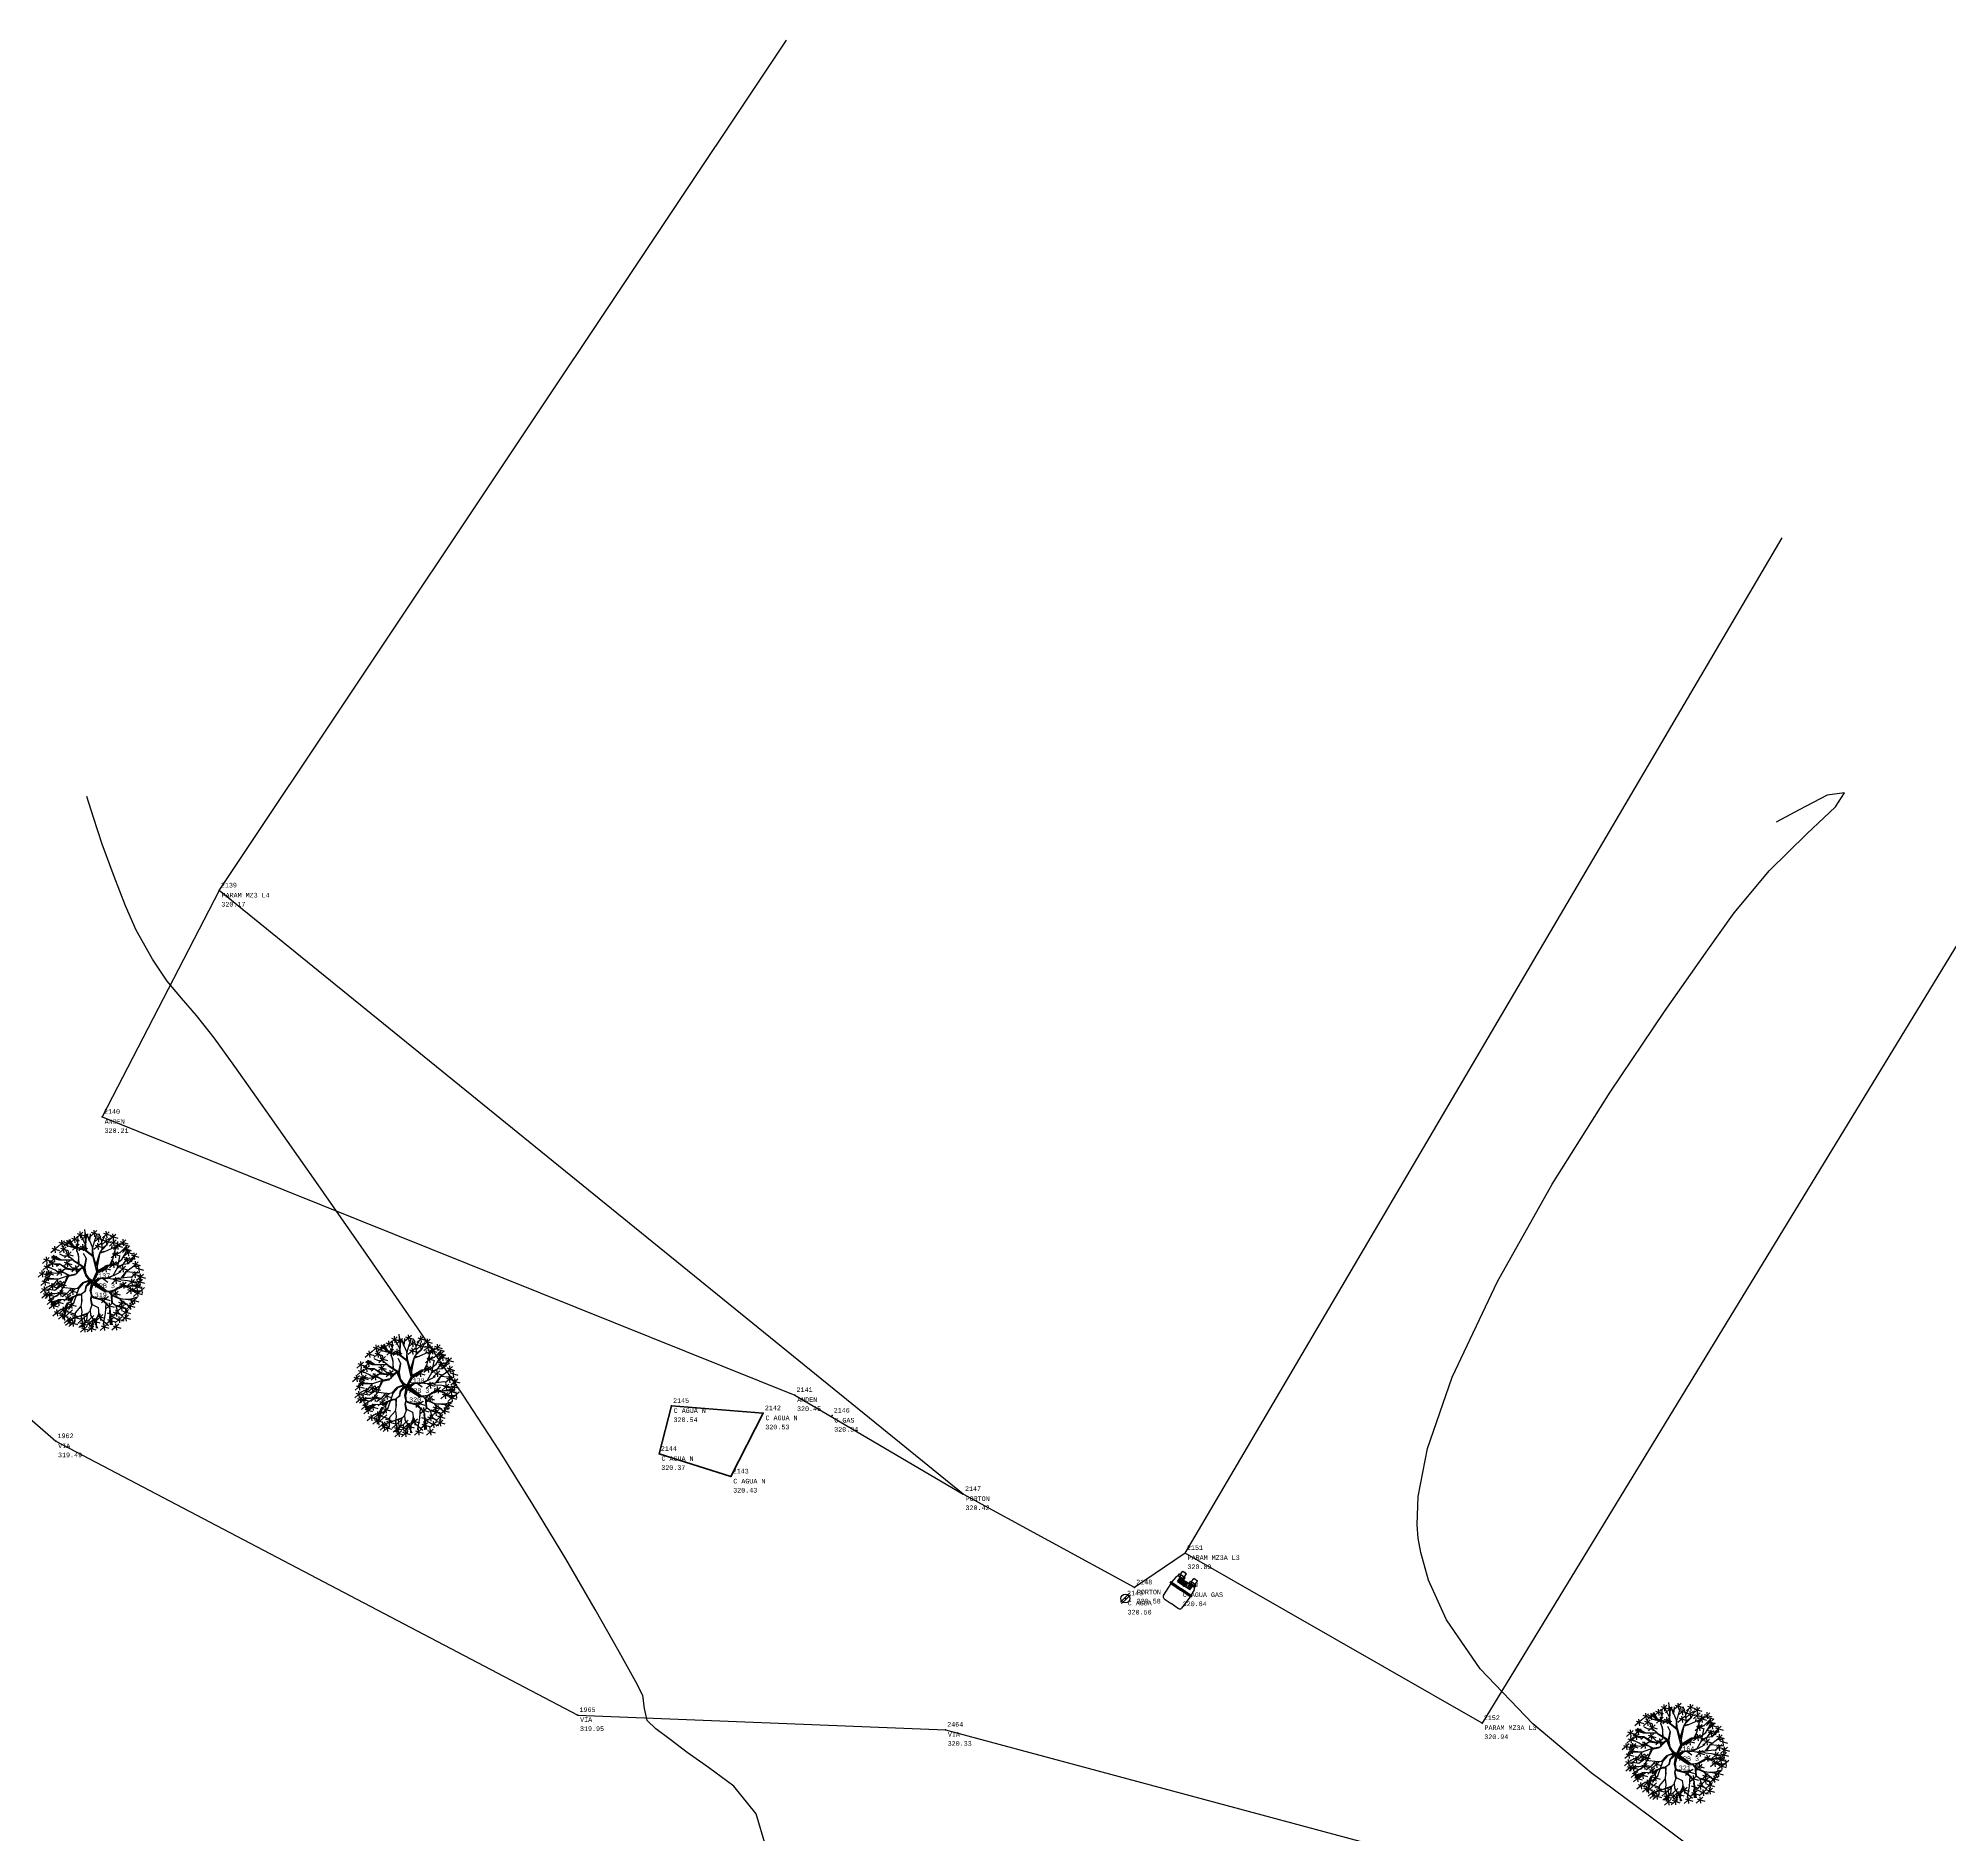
# Model space of a CAD drawing. Header units: metres. Extents: x 5050628 to 5051715, y 2427226 to 2427693.
# Drawn here: x 5051177.92 to 5051198.54, y 2427587.75 to 2427607.12 of the extents above; entities that cross this region are included whole.
import ezdxf
from ezdxf.enums import TextEntityAlignment as Align

# ---------------------------------------------------------------- set-up
doc = ezdxf.new("R2010")
doc.units = ezdxf.units.M
for name, color, linetype in [('2', 7, 'Continuous'), ('Anden', 252, 'Continuous'), ('ARBOLES', 3, 'Continuous'), ('C-TOPO-MINR-N', 11, 'Continuous'), ('CONTADOR AGUA', 255, 'Continuous'), ('CVL_PUNTO', 2, 'Continuous'), ('CVL_PUNTO_COR', 2, 'Continuous'), ('CVL_PUNTO_NUM', 2, 'Continuous'), ('Paramento', 7, 'Continuous'), ('Vía', 40, 'Continuous')]:
    doc.layers.add(name, color=color, linetype=linetype)
doc.layers.add('C. Agua Negras', color=35, linetype='Continuous', lineweight=40)
doc.styles.add('MONOTXT4', font='monotxt4.shx')

# ---------------------------------------------------------------- blocks, each defined once
blk = doc.blocks.new('ar-2')
at = {"layer": 'ARBOLES'}
for p, q in [((29.552, 112.413), (29.346, 112.23)), ((29.379, 112.368), (29.613, 112.296)), ((29.457, 112.43), (29.48, 112.23)), ((29.716, 112.36), (29.509, 112.177)), ((29.543, 112.315), (29.776, 112.243)), ((29.603, 112.491), (29.626, 112.29)), ((29.982, 112.455), (29.776, 112.272)), ((29.809, 112.411), (30.043, 112.339)), ((29.887, 112.473), (29.91, 112.272)), ((30.353, 112.423), (30.146, 112.24)), ((30.18, 112.379), (30.413, 112.306)), ((30.257, 112.441), (30.28, 112.24)), ((30.555, 112.339), (30.348, 112.155)), ((30.459, 112.356), (30.482, 112.155)), ((28.786, 111.965), (28.579, 111.782)), ((28.613, 111.92), (28.846, 111.848)), ((28.69, 111.982), (28.714, 111.782)), ((28.994, 112.147), (28.788, 111.964)), ((28.821, 112.102), (29.055, 112.03)), ((29.043, 111.964), (28.837, 111.781)), ((28.87, 111.919), (29.104, 111.847)), ((28.899, 112.164), (28.922, 111.964)), ((28.948, 111.981), (28.971, 111.781)), ((29.159, 112.15), (28.953, 111.966)), ((29.24, 111.943), (28.972, 112.031)), ((28.986, 112.105), (29.22, 112.033)), ((29.198, 111.809), (28.992, 111.626)), ((29.025, 111.764), (29.259, 111.692)), ((29.064, 112.167), (29.087, 111.966)), ((29.103, 111.827), (29.126, 111.626)), ((29.381, 112.272), (29.175, 112.089)), ((29.208, 112.227), (29.442, 112.155)), ((29.442, 112.04), (29.235, 111.857)), ((29.269, 111.995), (29.502, 111.923)), ((29.286, 112.289), (29.309, 112.089)), ((29.401, 112.088), (29.364, 112.162)), ((29.632, 112.027), (29.426, 111.844)), ((29.459, 111.982), (29.692, 111.91)), ((29.537, 112.044), (29.56, 111.844)), ((30.096, 112.061), (29.889, 111.878)), ((30.099, 112.288), (29.893, 112.105)), ((29.923, 112.016), (30.156, 111.944)), ((29.926, 112.243), (30.16, 112.171)), ((30, 112.078), (30.023, 111.878)), ((30.004, 112.305), (30.027, 112.105)), ((30.344, 112.212), (30.137, 112.029)), ((30.171, 112.168), (30.404, 112.095)), ((30.248, 112.23), (30.271, 112.029)), ((30.566, 112.171), (30.36, 111.988)), ((30.382, 112.294), (30.615, 112.222)), ((30.393, 112.127), (30.627, 112.054)), ((30.434, 111.919), (30.446, 112)), ((30.449, 111.764), (30.683, 111.692)), ((30.471, 112.189), (30.494, 111.988)), ((30.694, 112.066), (30.488, 111.883)), ((30.521, 112.021), (30.755, 111.949)), ((30.527, 111.827), (30.55, 111.626)), ((30.599, 112.083), (30.622, 111.883)), ((30.86, 112.173), (30.654, 111.99)), ((30.687, 112.129), (30.921, 112.056)), ((30.743, 112.051), (30.977, 111.979)), ((30.963, 111.971), (30.756, 111.788)), ((30.765, 112.191), (30.788, 111.99)), ((30.79, 111.926), (31.023, 111.854)), ((31.017, 111.865), (30.81, 111.682)), ((30.844, 111.82), (31.077, 111.748)), ((30.857, 111.782), (30.956, 111.857)), ((30.867, 111.988), (30.89, 111.788)), ((30.921, 111.882), (30.945, 111.682)), ((31.2, 111.764), (30.994, 111.581)), ((31.105, 111.782), (31.128, 111.581)), ((28.4, 111.227), (28.194, 111.044)), ((28.227, 111.182), (28.46, 111.11)), ((28.305, 111.244), (28.328, 111.044)), ((28.528, 111.641), (28.322, 111.457)), ((28.536, 111.431), (28.33, 111.248)), ((28.355, 111.596), (28.589, 111.524)), ((28.363, 111.387), (28.597, 111.315)), ((28.603, 111.231), (28.396, 111.048)), ((28.43, 111.186), (28.663, 111.114)), ((28.433, 111.658), (28.456, 111.457)), ((28.441, 111.449), (28.464, 111.248)), ((28.703, 111.533), (28.497, 111.35)), ((28.507, 111.248), (28.53, 111.048)), ((28.68, 111.44), (28.53, 111.502)), ((28.764, 111.682), (28.558, 111.499)), ((28.608, 111.55), (28.631, 111.35)), ((28.669, 111.7), (28.692, 111.499)), ((28.964, 111.276), (28.758, 111.092)), ((28.869, 111.293), (28.892, 111.092)), ((29.153, 111.542), (28.947, 111.359)), ((28.98, 111.498), (29.214, 111.426)), ((29.058, 111.56), (29.081, 111.359)), ((29.29, 111.272), (29.084, 111.452)), ((29.426, 111.381), (29.22, 111.198)), ((29.253, 111.336), (29.486, 111.264)), ((29.331, 111.398), (29.354, 111.198)), ((30.16, 111.33), (30.393, 111.258)), ((30.237, 111.392), (30.26, 111.192)), ((30.572, 111.509), (30.366, 111.326)), ((30.399, 111.465), (30.632, 111.392)), ((30.477, 111.527), (30.5, 111.326)), ((30.603, 111.328), (30.677, 111.671)), ((30.85, 111.375), (30.644, 111.192)), ((30.677, 111.33), (30.911, 111.258)), ((30.755, 111.392), (30.778, 111.192)), ((30.808, 111.591), (31.042, 111.519)), ((31.222, 111.198), (31.016, 111.015)), ((31.027, 111.72), (31.261, 111.648)), ((31.239, 111.509), (31.033, 111.326)), ((31.049, 111.153), (31.283, 111.081)), ((31.066, 111.465), (31.3, 111.392)), ((31.094, 111.372), (31.231, 111.378)), ((31.127, 111.215), (31.15, 111.015)), ((31.144, 111.527), (31.167, 111.326)), ((31.164, 111.32), (31.398, 111.248)), ((31.242, 111.382), (31.265, 111.182)), ((28.468, 110.742), (28.262, 110.559)), ((28.48, 110.97), (28.274, 110.787)), ((28.295, 110.697), (28.529, 110.625)), ((28.307, 110.925), (28.541, 110.853)), ((28.513, 110.584), (28.307, 110.401)), ((28.569, 111.108), (28.363, 110.925)), ((28.373, 110.759), (28.396, 110.559)), ((28.385, 110.987), (28.408, 110.787)), ((28.608, 110.578), (28.402, 110.395)), ((28.418, 110.601), (28.441, 110.401)), ((28.474, 111.126), (28.497, 110.925)), ((28.699, 110.836), (28.493, 110.653)), ((28.513, 110.595), (28.536, 110.395)), ((28.526, 110.791), (28.759, 110.719)), ((28.604, 110.853), (28.627, 110.653)), ((28.875, 110.925), (28.669, 110.742)), ((28.702, 110.88), (28.936, 110.808)), ((28.953, 110.629), (28.747, 110.446)), ((28.98, 110.902), (28.774, 110.719)), ((28.78, 110.942), (28.803, 110.742)), ((28.78, 110.585), (29.013, 110.513)), ((28.807, 110.857), (29.041, 110.785)), ((28.858, 110.647), (28.881, 110.446)), ((28.885, 110.919), (28.908, 110.719)), ((29.32, 110.686), (29.114, 110.503)), ((29.147, 110.641), (29.381, 110.569)), ((29.225, 110.703), (29.248, 110.503)), ((30.627, 110.614), (30.421, 110.43)), ((30.638, 111.025), (30.432, 110.841)), ((30.454, 110.569), (30.687, 110.497)), ((30.465, 110.98), (30.699, 110.908)), ((30.532, 110.631), (30.555, 110.43)), ((30.543, 111.042), (30.566, 110.841)), ((30.868, 110.88), (30.662, 110.697)), ((30.773, 110.897), (30.796, 110.697)), ((31.089, 110.713), (30.883, 110.53)), ((30.916, 110.668), (31.15, 110.596)), ((31.128, 110.97), (30.922, 110.787)), ((30.994, 110.73), (31.017, 110.53)), ((31.033, 110.987), (31.056, 110.787)), ((31.276, 110.82), (31.07, 110.637)), ((31.301, 110.632), (31.094, 110.449)), ((31.103, 110.776), (31.336, 110.704)), ((31.128, 110.587), (31.361, 110.515)), ((31.368, 110.97), (31.162, 110.787)), ((31.181, 110.838), (31.204, 110.637)), ((31.394, 111.125), (31.188, 110.942)), ((31.195, 110.925), (31.428, 110.853)), ((31.205, 110.649), (31.228, 110.449)), ((31.221, 111.081), (31.455, 111.009)), ((31.433, 110.725), (31.227, 110.542)), ((31.273, 110.987), (31.296, 110.787)), ((31.299, 111.143), (31.322, 110.942)), ((31.338, 110.742), (31.361, 110.542)), ((28.34, 110.539), (28.574, 110.467)), ((28.435, 110.533), (28.669, 110.461)), ((28.669, 110.386), (28.463, 110.203)), ((28.738, 110.254), (28.532, 110.071)), ((28.565, 110.21), (28.798, 110.138)), ((28.574, 110.403), (28.597, 110.203)), ((28.848, 110.035), (28.641, 109.852)), ((28.643, 110.272), (28.666, 110.071)), ((28.675, 109.99), (28.908, 109.918)), ((28.897, 110.351), (28.69, 110.168)), ((28.724, 110.306), (28.957, 110.234)), ((28.752, 110.053), (28.776, 109.852)), ((28.801, 110.368), (28.825, 110.168)), ((29.048, 110.123), (28.842, 109.94)), ((28.875, 110.078), (29.109, 110.006)), ((28.953, 110.14), (28.976, 109.94)), ((29.183, 110.491), (28.977, 110.308)), ((29.01, 110.446), (29.243, 110.374)), ((29.237, 110.04), (29.031, 109.856)), ((29.064, 109.995), (29.297, 109.923)), ((29.088, 110.508), (29.111, 110.308)), ((29.113, 110.228), (29.346, 110.156)), ((30.328, 110.446), (30.122, 110.263)), ((30.155, 110.402), (30.389, 110.329)), ((30.449, 110.246), (30.243, 110.063)), ((30.276, 110.201), (30.51, 110.129)), ((30.354, 110.263), (30.377, 110.063)), ((30.65, 110.024), (30.444, 109.841)), ((30.555, 110.041), (30.578, 109.841)), ((30.811, 110.324), (30.605, 110.14)), ((30.811, 110.191), (30.605, 110.008)), ((30.638, 110.279), (30.872, 110.207)), ((30.716, 110.341), (30.739, 110.14)), ((30.716, 110.208), (30.739, 110.008)), ((30.944, 110.051), (30.738, 109.868)), ((30.771, 110.006), (31.004, 109.934)), ((30.849, 110.068), (30.872, 109.868)), ((31.078, 110.24), (30.872, 110.057)), ((30.883, 110.226), (31.007, 110.065)), ((30.905, 110.195), (31.138, 110.123)), ((30.983, 110.257), (31.006, 110.057)), ((31.2, 110.407), (30.994, 110.224)), ((31.105, 110.425), (31.128, 110.224)), ((29.013, 109.94), (28.807, 109.757)), ((28.84, 109.895), (29.074, 109.823)), ((28.918, 109.957), (28.941, 109.757)), ((28.974, 109.92), (28.997, 109.72)), ((29.186, 109.821), (28.979, 109.638)), ((29.235, 109.753), (29.028, 109.57)), ((29.09, 109.838), (29.113, 109.638)), ((29.331, 109.718), (29.124, 109.535)), ((29.139, 109.77), (29.162, 109.57)), ((29.158, 109.673), (29.391, 109.601)), ((29.181, 109.913), (29.414, 109.841)), ((29.23, 109.845), (29.463, 109.773)), ((29.235, 109.735), (29.259, 109.535)), ((29.603, 109.817), (29.397, 109.634)), ((29.459, 109.65), (29.692, 109.578)), ((29.684, 109.547), (29.478, 109.364)), ((29.508, 109.835), (29.531, 109.634)), ((29.511, 109.502), (29.745, 109.43)), ((29.514, 109.523), (29.632, 109.679)), ((29.537, 109.712), (29.56, 109.512)), ((29.581, 109.897), (29.605, 109.696)), ((29.589, 109.564), (29.612, 109.364)), ((29.654, 109.673), (29.887, 109.601)), ((29.887, 109.874), (29.681, 109.691)), ((29.887, 109.556), (29.681, 109.373)), ((29.904, 109.773), (29.698, 109.59)), ((29.714, 109.512), (29.948, 109.44)), ((29.731, 109.735), (29.754, 109.535)), ((29.792, 109.574), (29.815, 109.373)), ((30.01, 109.763), (29.803, 109.579)), ((29.869, 109.753), (29.831, 109.61)), ((29.831, 109.61), (29.85, 109.479)), ((29.837, 109.718), (30.07, 109.646)), ((29.914, 109.78), (29.938, 109.579)), ((30.165, 109.907), (29.959, 109.724)), ((29.992, 109.862), (30.226, 109.79)), ((30.282, 109.601), (30.076, 109.418)), ((30.109, 109.556), (30.343, 109.484)), ((30.167, 109.616), (30.211, 109.523)), ((30.187, 109.618), (30.21, 109.418)), ((30.471, 109.796), (30.265, 109.613)), ((30.294, 109.956), (30.527, 109.884)), ((30.298, 109.751), (30.532, 109.679)), ((30.376, 109.813), (30.399, 109.613)), ((30.645, 109.605), (30.439, 109.422)), ((30.472, 109.561), (30.706, 109.489)), ((30.477, 109.979), (30.71, 109.907)), ((30.743, 109.829), (30.537, 109.646)), ((30.55, 109.623), (30.573, 109.422)), ((30.57, 109.784), (30.804, 109.712)), ((30.648, 109.846), (30.671, 109.646)), ((30.94, 109.879), (30.733, 109.696)), ((30.767, 109.835), (31, 109.763)), ((30.844, 109.897), (30.867, 109.696))]:
    blk.add_line(p, q, dxfattribs=at)
at = {"layer": 'ARBOLES', "color": 27}
for p, q in [((29.638, 112.025), (29.5, 112.311)), ((29.638, 112.218), (29.619, 112.342)), ((29.62, 112.377), (29.643, 112.177)), ((29.638, 112.342), (29.65, 112.224)), ((29.644, 111.993), (29.662, 112.348)), ((29.756, 112.137), (29.688, 112.342)), ((29.762, 112.143), (29.787, 112.361)), ((29.855, 111.956), (29.974, 112.361)), ((30.129, 112.131), (30.048, 112.355)), ((28.978, 111.677), (28.853, 111.744)), ((29.041, 111.839), (28.91, 111.982)), ((29.102, 111.683), (29.041, 111.839)), ((29.245, 111.956), (29.091, 112.149)), ((29.115, 112.149), (29.24, 111.988)), ((29.24, 111.988), (29.14, 112.174)), ((29.277, 111.969), (29.158, 112.187)), ((29.383, 111.888), (29.245, 111.956)), ((29.383, 111.9), (29.277, 111.969)), ((29.346, 112.057), (29.369, 111.857)), ((29.37, 111.844), (29.414, 112.149)), ((29.42, 111.733), (29.37, 111.844)), ((29.37, 111.844), (29.42, 111.683)), ((29.494, 111.894), (29.383, 111.9)), ((29.588, 111.876), (29.383, 111.888)), ((29.414, 112.149), (29.395, 112.287)), ((29.439, 111.458), (29.42, 111.733)), ((29.619, 111.888), (29.494, 111.894)), ((29.662, 111.601), (29.576, 111.757)), ((29.862, 111.657), (29.588, 111.876)), ((29.619, 111.888), (29.644, 112.043)), ((29.644, 112.043), (29.638, 112.218)), ((29.638, 111.906), (29.644, 111.863)), ((29.669, 111.832), (29.644, 111.993)), ((29.881, 111.664), (29.669, 111.832)), ((29.849, 111.956), (29.762, 112.143)), ((29.837, 111.701), (29.855, 111.95)), ((29.874, 111.677), (29.849, 111.956)), ((29.961, 111.421), (30.067, 111.77)), ((29.998, 111.365), (30.08, 111.794)), ((30.08, 111.794), (30.142, 111.882)), ((30.086, 111.776), (30.223, 111.82)), ((30.104, 111.813), (30.229, 111.826)), ((30.142, 111.882), (30.129, 112.131)), ((30.136, 112.137), (30.229, 112.305)), ((30.142, 111.919), (30.297, 112.038)), ((30.147, 111.882), (30.297, 112.031)), ((30.223, 111.82), (30.428, 111.913)), ((30.297, 112.031), (30.396, 112.249)), ((30.622, 111.809), (30.416, 111.626)), ((30.428, 111.913), (30.739, 112.056)), ((30.484, 111.714), (30.546, 111.888)), ((30.491, 111.701), (30.701, 111.8)), ((30.502, 111.739), (30.695, 111.794)), ((30.546, 111.888), (30.595, 111.956)), ((30.595, 111.956), (30.621, 112.125)), ((30.701, 111.8), (30.857, 111.963)), ((30.739, 111.577), (30.857, 111.782)), ((30.757, 111.863), (30.87, 111.943)), ((30.757, 111.85), (30.882, 111.919)), ((28.637, 111.16), (28.419, 111.135)), ((28.431, 111.16), (28.556, 111.166)), ((28.723, 111.148), (28.437, 111.198)), ((28.711, 111.253), (28.481, 111.359)), ((28.53, 111.488), (28.763, 111.416)), ((28.591, 111.638), (28.825, 111.565)), ((28.853, 111.558), (28.611, 111.664)), ((28.853, 111.564), (28.636, 111.67)), ((28.897, 111.564), (28.654, 111.695)), ((28.853, 111.44), (28.68, 111.44)), ((28.829, 111.166), (28.711, 111.253)), ((28.823, 111.166), (28.723, 111.148)), ((28.848, 111.434), (28.755, 111.366)), ((28.791, 111.231), (29.025, 111.159)), ((29.116, 111.085), (28.811, 111.284)), ((29.016, 111.278), (28.823, 111.166)), ((29.245, 111.558), (28.853, 111.558)), ((29.091, 111.303), (28.853, 111.44)), ((29.041, 111.297), (28.854, 111.434)), ((29.091, 111.677), (28.978, 111.677)), ((28.997, 111.173), (29.14, 111.098)), ((29.246, 111.253), (29.016, 111.278)), ((29.234, 111.272), (29.041, 111.297)), ((29.277, 111.259), (29.091, 111.303)), ((29.258, 111.564), (29.102, 111.683)), ((29.494, 111.409), (29.245, 111.558)), ((29.408, 111.26), (29.265, 111.26)), ((29.563, 111.334), (29.271, 111.534)), ((29.457, 111.285), (29.277, 111.259)), ((29.47, 111.285), (29.339, 111.129)), ((29.433, 111.278), (29.339, 111.129)), ((29.42, 111.683), (29.414, 111.471)), ((29.544, 111.334), (29.457, 111.285)), ((29.55, 111.309), (29.47, 111.285)), ((29.619, 111.328), (29.494, 111.409)), ((29.55, 111.309), (29.625, 111.135)), ((29.595, 111.266), (29.563, 111.334)), ((29.6, 111.352), (29.656, 111.595)), ((29.644, 111.11), (29.6, 111.322)), ((29.656, 111.129), (29.619, 111.328)), ((29.625, 111.346), (29.662, 111.601)), ((29.848, 110.918), (29.98, 111.197)), ((29.848, 110.918), (30.004, 111.179)), ((29.98, 111.197), (29.862, 111.657)), ((29.967, 111.378), (29.881, 111.664)), ((29.918, 110.992), (30.017, 111.16)), ((29.998, 111.352), (29.967, 111.378)), ((30.004, 111.179), (29.974, 111.346)), ((29.98, 111.384), (30.017, 111.534)), ((30.017, 111.179), (29.998, 111.352)), ((30.017, 111.246), (30.297, 111.409)), ((30.03, 111.209), (30.253, 111.359)), ((30.036, 111.179), (30.309, 111.396)), ((30.333, 111.375), (30.126, 111.192)), ((30.297, 111.409), (30.422, 111.421)), ((30.309, 111.396), (30.471, 111.409)), ((30.385, 111.421), (30.459, 111.59)), ((30.422, 111.421), (30.446, 111.502)), ((30.446, 111.502), (30.491, 111.701)), ((30.471, 111.409), (30.565, 111.446)), ((30.472, 111.091), (30.609, 111.322)), ((30.491, 111.091), (30.721, 111.21)), ((30.565, 111.446), (30.739, 111.577)), ((30.609, 111.322), (30.783, 111.434)), ((30.615, 111.366), (30.789, 111.44)), ((30.727, 111.017), (30.876, 111.216)), ((30.981, 111.635), (30.775, 111.452)), ((30.777, 111.036), (30.889, 111.229)), ((30.783, 111.648), (31.017, 111.576)), ((30.783, 111.434), (30.939, 111.453)), ((30.789, 111.434), (30.895, 111.621)), ((30.876, 111.216), (31.094, 111.372)), ((30.886, 111.653), (30.909, 111.452)), ((30.889, 111.216), (31.275, 111.173)), ((30.939, 111.453), (31.088, 111.652)), ((30.939, 111.453), (31.119, 111.614)), ((28.396, 111.064), (28.63, 110.991)), ((28.406, 110.992), (28.767, 110.98)), ((28.786, 110.98), (28.412, 111.011)), ((28.648, 110.817), (28.418, 110.705)), ((28.699, 110.637), (28.456, 110.675)), ((28.804, 110.979), (28.648, 110.817)), ((28.848, 110.743), (28.699, 110.637)), ((28.991, 110.793), (28.798, 110.5)), ((29.102, 111.085), (28.804, 110.979)), ((28.985, 110.805), (28.848, 110.743)), ((29.284, 110.681), (28.916, 110.724)), ((29.072, 111.067), (28.973, 110.799)), ((29.103, 111.06), (28.985, 110.805)), ((29.178, 110.669), (29.06, 110.538)), ((29.339, 111.129), (29.102, 111.085)), ((29.109, 111.067), (29.327, 111.116)), ((29.408, 110.693), (29.178, 110.669)), ((29.421, 110.687), (29.271, 110.245)), ((29.545, 110.868), (29.377, 110.693)), ((29.551, 110.861), (29.408, 110.693)), ((29.433, 110.693), (29.582, 110.868)), ((29.613, 110.612), (29.514, 110.525)), ((29.582, 110.575), (29.514, 110.519)), ((29.738, 110.942), (29.545, 110.868)), ((29.756, 110.917), (29.551, 110.861)), ((29.626, 110.6), (29.582, 110.575)), ((29.644, 110.774), (29.613, 110.612)), ((29.651, 110.743), (29.626, 110.6)), ((29.763, 110.923), (29.638, 111.098)), ((29.749, 110.967), (29.644, 111.11)), ((29.848, 110.918), (29.651, 110.743)), ((29.756, 110.992), (29.656, 111.129)), ((29.657, 110.768), (29.781, 110.936)), ((29.812, 110.923), (29.657, 110.768)), ((29.855, 110.917), (29.749, 110.967)), ((29.855, 110.917), (29.756, 110.992)), ((29.812, 110.874), (29.769, 110.625)), ((29.848, 110.918), (29.775, 110.612)), ((29.775, 110.612), (29.812, 110.457)), ((29.856, 110.812), (29.8, 110.618)), ((29.8, 110.618), (29.825, 110.469)), ((29.848, 110.918), (29.887, 110.811)), ((29.893, 110.954), (29.881, 110.917)), ((29.881, 110.917), (29.905, 110.817)), ((29.887, 110.811), (30.223, 110.599)), ((29.905, 110.817), (29.918, 110.917)), ((29.918, 110.936), (30.043, 111.017)), ((29.918, 110.917), (29.918, 110.992)), ((29.924, 110.911), (30.018, 110.986)), ((29.93, 110.898), (30.291, 110.618)), ((29.937, 110.805), (29.93, 110.867)), ((29.93, 110.867), (30.21, 110.655)), ((30.204, 110.631), (29.937, 110.805)), ((29.949, 110.886), (30.092, 111.005)), ((30.21, 110.655), (29.967, 110.811)), ((30.018, 110.986), (30.105, 111.017)), ((30.092, 111.005), (30.155, 111.005)), ((30.105, 111.017), (30.298, 111.017)), ((30.155, 111.005), (30.31, 110.892)), ((30.192, 110.986), (30.323, 111.011)), ((30.291, 110.618), (30.204, 110.631)), ((30.223, 110.599), (30.341, 110.593)), ((30.279, 111.017), (30.472, 111.091)), ((30.298, 111.017), (30.422, 110.992)), ((30.309, 110.618), (30.372, 110.618)), ((30.341, 110.593), (30.422, 110.493)), ((30.348, 111.017), (30.478, 111.091)), ((30.372, 110.618), (30.502, 110.649)), ((30.403, 110.581), (30.446, 110.493)), ((30.409, 110.581), (30.534, 110.643)), ((30.422, 110.992), (30.727, 111.017)), ((30.502, 110.649), (30.739, 110.787)), ((30.528, 110.992), (30.659, 110.986)), ((30.534, 110.643), (30.733, 110.768)), ((30.628, 111.005), (30.721, 110.955)), ((30.695, 110.835), (30.928, 110.763)), ((30.721, 110.955), (30.908, 110.942)), ((30.733, 110.768), (30.9, 110.737)), ((30.739, 110.787), (30.882, 110.755)), ((30.746, 111.023), (30.976, 111.048)), ((30.882, 110.755), (31.199, 110.787)), ((30.9, 110.737), (31.156, 110.631)), ((31.138, 110.612), (30.907, 110.724)), ((30.908, 110.942), (31.293, 110.874)), ((31.181, 110.811), (30.919, 110.761)), ((30.955, 110.925), (31.189, 110.853)), ((30.976, 111.048), (31.063, 111.042)), ((31.249, 110.581), (31.138, 110.612)), ((31.261, 110.599), (31.144, 110.625)), ((31.156, 110.631), (31.274, 110.625)), ((31.298, 110.798), (31.181, 110.811)), ((31.199, 110.787), (31.293, 110.755)), ((31.298, 110.78), (31.224, 110.792)), ((28.568, 110.525), (28.462, 110.5)), ((28.63, 110.525), (28.475, 110.482)), ((28.496, 110.341), (28.729, 110.269)), ((28.798, 110.5), (28.531, 110.339)), ((28.755, 110.538), (28.537, 110.532)), ((28.86, 110.357), (28.58, 110.27)), ((28.705, 110.282), (28.58, 110.257)), ((28.599, 110.233), (28.705, 110.282)), ((28.612, 110.208), (28.842, 110.345)), ((28.923, 110.563), (28.63, 110.525)), ((28.991, 110.096), (28.755, 109.984)), ((29.109, 110.339), (28.86, 110.357)), ((29.06, 110.538), (28.923, 110.563)), ((29.066, 110.532), (28.923, 110.438)), ((29.035, 110.158), (28.96, 109.791)), ((29.091, 110.245), (28.973, 109.766)), ((29.078, 110.251), (28.991, 110.096)), ((29.184, 110.282), (29.078, 110.251)), ((29.286, 110.273), (29.08, 110.09)), ((29.271, 110.245), (29.103, 110.052)), ((29.228, 110.432), (29.109, 110.339)), ((29.122, 110.332), (29.228, 110.407)), ((29.228, 110.407), (29.165, 110.282)), ((29.253, 110.426), (29.184, 110.282)), ((29.191, 110.29), (29.214, 110.09)), ((29.414, 110.507), (29.228, 110.432)), ((29.427, 110.494), (29.253, 110.426)), ((29.489, 110.152), (29.321, 109.952)), ((29.514, 110.519), (29.414, 110.507)), ((29.501, 110.482), (29.427, 110.494)), ((29.52, 110.332), (29.489, 110.152)), ((29.52, 109.984), (29.489, 109.753)), ((29.495, 110.164), (29.52, 109.984)), ((29.501, 110.519), (29.52, 110.332)), ((29.52, 110.307), (29.526, 110.513)), ((29.781, 110.027), (29.682, 109.915)), ((29.831, 110.195), (29.775, 110.04)), ((29.775, 110.04), (29.787, 109.884)), ((29.8, 110.45), (29.787, 110.357)), ((29.787, 110.357), (29.819, 110.183)), ((29.819, 110.432), (29.794, 110.364)), ((29.794, 110.364), (29.837, 110.208)), ((29.812, 110.457), (29.887, 110.413)), ((29.825, 110.469), (29.912, 110.426)), ((29.837, 110.208), (30.018, 110.12)), ((29.887, 110.413), (30.124, 110.345)), ((29.912, 110.426), (30.092, 110.37)), ((30.018, 110.12), (30.043, 109.915)), ((30.285, 110.413), (30.055, 110.382)), ((30.124, 110.37), (30.254, 110.264)), ((30.124, 110.345), (30.248, 110.245)), ((30.13, 110.37), (30.285, 110.413)), ((30.248, 110.245), (30.235, 109.934)), ((30.26, 110.257), (30.379, 110.071)), ((30.366, 110.046), (30.379, 109.853)), ((30.379, 110.071), (30.397, 109.884)), ((30.416, 110.488), (30.428, 110.282)), ((30.422, 110.493), (30.701, 110.369)), ((30.428, 110.282), (30.546, 110.189)), ((30.453, 110.282), (30.435, 110.482)), ((30.446, 110.493), (30.695, 110.388)), ((30.546, 110.189), (30.615, 109.971)), ((30.565, 110.171), (30.814, 110.102)), ((30.578, 110.189), (30.827, 110.108)), ((30.638, 110.146), (30.872, 110.074)), ((30.683, 110.364), (30.883, 110.226)), ((30.695, 110.388), (31, 110.35)), ((30.701, 110.369), (31.019, 110.376)), ((30.827, 110.108), (30.914, 109.977)), ((31, 110.35), (31.099, 110.195)), ((31.019, 110.376), (31.231, 110.443)), ((31.027, 110.363), (31.261, 110.29)), ((29.215, 109.772), (29.085, 109.691)), ((29.676, 109.915), (29.215, 109.772)), ((29.246, 109.784), (29.713, 109.952)), ((29.302, 109.679), (29.259, 109.616)), ((29.321, 109.952), (29.302, 109.679)), ((29.632, 109.695), (29.426, 109.512)), ((29.677, 109.879), (29.47, 109.696)), ((29.663, 109.729), (29.47, 109.517)), ((29.663, 109.722), (29.539, 109.511)), ((29.682, 109.915), (29.663, 109.729)), ((29.787, 109.884), (29.869, 109.753)), ((29.875, 109.753), (29.999, 109.492)), ((30.024, 109.909), (29.955, 109.76)), ((29.962, 109.747), (29.955, 109.486)), ((30.043, 109.915), (29.962, 109.747)), ((30.03, 109.965), (30.024, 109.909)), ((30.043, 109.915), (30.099, 109.772)), ((30.07, 109.924), (30.093, 109.724)), ((30.099, 109.772), (30.335, 109.573)), ((30.235, 109.934), (30.167, 109.616)), ((30.397, 109.585), (30.372, 109.841)), ((30.379, 109.853), (30.422, 109.592)), ((30.391, 109.884), (30.441, 109.592)), ((30.397, 109.884), (30.652, 109.735)), ((30.615, 109.971), (30.771, 109.853))]:
    blk.add_line(p, q, dxfattribs=at)
blk = doc.blocks.new('CONT')
for p, q in [((-0.018, 0.018), (-0.141, -0.106)), ((-0.018, 0.018), (0.106, 0.141)), ((0.018, -0.018), (0.141, 0.106)), ((0.018, -0.018), (-0.106, -0.141))]:
    blk.add_line(p, q)
blk.add_circle((0, 0), 0.125)
blk = doc.blocks.new('A$Cf7b1f20d')
at = {"layer": '2', "xscale": 2, "yscale": 2, "zscale": 2}
blk.add_blockref('CONT', (0.28, 0.28), dxfattribs=at)
blk = doc.blocks.new('*X64')
at = {"color": 0}
for p, q in [((833.9, 176.5, 2), (834.9, 177.6, 2)), ((833.9, 177, 2), (834.5, 177.6, 2)), ((833.9, 177.4, 2), (834, 177.6, 2)), ((833.9, 176.1, 2), (834.4, 176.6, 2)), ((833.9, 175.6, 2), (834.4, 176.1, 2)), ((833.9, 175.2, 2), (834.4, 175.7, 2)), ((833.9, 174.7, 2), (834.4, 175.2, 2)), ((834, 174.4, 2), (834.6, 175, 2)), ((834.4, 174.4, 2), (835, 175, 2)), ((834.8, 177, 2), (835.4, 177.6, 2)), ((834.9, 174.4, 2), (836.4, 175.9, 2)), ((835.2, 177, 2), (835.8, 177.6, 2)), ((835.3, 174.4, 2), (836.4, 175.4, 2)), ((835.4, 176.2, 2), (836.7, 177.6, 2)), ((835.4, 176.7, 2), (836.3, 177.6, 2)), ((835.4, 175.8, 2), (836.4, 176.8, 2)), ((835.4, 175.3, 2), (836.4, 176.3, 2)), ((835.8, 174.4, 2), (836.4, 175, 2)), ((836.2, 174.4, 2), (836.8, 175, 2)), ((836.6, 177, 2), (837.2, 177.6, 2)), ((836.7, 174.4, 2), (837.3, 175, 2)), ((837, 177, 2), (837.6, 177.6, 2)), ((837.1, 174.4, 2), (838.4, 175.6, 2)), ((837.4, 176.4, 2), (838.5, 177.6, 2)), ((837.4, 176.9, 2), (838.1, 177.6, 2)), ((837.4, 176, 2), (839, 177.6, 2)), ((837.4, 175.5, 2), (838.4, 176.5, 2)), ((837.4, 175.1, 2), (838.4, 176.1, 2)), ((837.6, 174.4, 2), (838.4, 175.2, 2)), ((838, 174.4, 2), (838.6, 175, 2)), ((838.5, 174.4, 2), (839.1, 175, 2)), ((838.8, 177, 2), (839.4, 177.6, 2)), ((838.9, 174.4, 2), (840.1, 175.6, 2)), ((839.3, 177, 2), (839.9, 177.6, 2)), ((839.4, 176.6, 2), (840.1, 177.4, 2)), ((839.4, 176.2, 2), (840.1, 177, 2)), ((839.4, 175.7, 2), (840.1, 176.5, 2)), ((839.4, 175.3, 2), (840.1, 176.1, 2)), ((839.4, 174.4, 2), (840.1, 175.2, 2)), ((839.8, 174.4, 2), (840.1, 174.7, 2))]:
    blk.add_line(p, q, dxfattribs=at)
blk = doc.blocks.new('gas')
for p, q in [((840269.42, 1366923.93, -0.27), (840269.42, 1366924.14, -0.27)), ((840269.42, 1366924.14, -0.27), (840269.67, 1366924.14, -0.27)), ((840269.67, 1366923.93, -0.27), (840269.67, 1366924.14, -0.27)), ((840270.38, 1366924.14, -0.27), (840270.13, 1366924.14, -0.27)), ((840270.13, 1366923.93, -0.27), (840270.13, 1366924.14, -0.27)), ((840270.38, 1366923.93, -0.27), (840270.38, 1366924.14, -0.27)), ((840269.27, 1366923.32, -0.27), (840269.23, 1366923.32, -0.27)), ((840269.23, 1366923.24, -0.27), (840269.23, 1366923.32, -0.27)), ((840269.28, 1366923.28, -0.27), (840269.23, 1366923.28, -0.27)), ((840269.27, 1366923.24, -0.27), (840269.23, 1366923.24, -0.27)), ((840269.28, 1366923.33, -0.27), (840269.31, 1366923.67, -0.27)), ((840269.28, 1366923.32, -0.27), (840269.9, 1366923.32, -0.27)), ((840269.28, 1366923.28, -0.27), (840269.9, 1366923.28, -0.27)), ((840269.28, 1366923.24, -0.27), (840269.9, 1366923.24, -0.27)), ((840269.28, 1366923.23, -0.27), (840269.31, 1366922.48, -0.27)), ((840269.36, 1366923.8, -0.27), (840269.36, 1366923.91, -0.27)), ((840269.36, 1366923.82, -0.27), (840269.74, 1366923.82, -0.27)), ((840269.36, 1366923.8, -0.27), (840269.74, 1366923.8, -0.27)), ((840269.4, 1366923.93, -0.27), (840269.55, 1366923.93, -0.27)), ((840269.42, 1366923.78, -0.27), (840269.42, 1366923.8, -0.27)), ((840269.43, 1366923.78, -0.27), (840269.9, 1366923.78, -0.27)), ((840269.45, 1366923.91, -0.27), (840269.45, 1366923.82, -0.27)), ((840269.51, 1366923.53, -0.27), (840269.51, 1366923.78, -0.27)), ((840269.51, 1366923.53, -0.27), (840269.9, 1366923.53, -0.27)), ((840269.53, 1366923.76, -0.27), (840269.9, 1366923.76, -0.27)), ((840269.53, 1366923.55, -0.27), (840269.53, 1366923.76, -0.27)), ((840269.53, 1366923.55, -0.27), (840269.9, 1366923.55, -0.27)), ((840269.69, 1366923.93, -0.27), (840269.55, 1366923.93, -0.27)), ((840269.57, 1366923.59, -0.27), (840269.57, 1366923.72, -0.27)), ((840269.57, 1366923.72, -0.27), (840270.01, 1366923.72, -0.27)), ((840269.57, 1366923.59, -0.27), (840270.01, 1366923.59, -0.27)), ((840269.62, 1366923.68, -0.27), (840269.64, 1366923.68, -0.27)), ((840269.62, 1366923.64, -0.27), (840269.62, 1366923.68, -0.27)), ((840269.62, 1366923.64, -0.27), (840269.64, 1366923.64, -0.27)), ((840269.64, 1366923.91, -0.27), (840269.64, 1366923.82, -0.27)), ((840269.64, 1366923.64, -0.27), (840269.64, 1366923.68, -0.27)), ((840269.66, 1366923.68, -0.27), (840269.68, 1366923.68, -0.27)), ((840269.66, 1366923.64, -0.27), (840269.66, 1366923.68, -0.27)), ((840269.66, 1366923.64, -0.27), (840269.68, 1366923.64, -0.27)), ((840269.67, 1366923.78, -0.27), (840269.67, 1366923.8, -0.27)), ((840269.68, 1366923.64, -0.27), (840269.68, 1366923.68, -0.27)), ((840269.71, 1366923.68, -0.27), (840269.73, 1366923.68, -0.27)), ((840269.71, 1366923.64, -0.27), (840269.71, 1366923.68, -0.27)), ((840269.71, 1366923.64, -0.27), (840269.73, 1366923.64, -0.27)), ((840269.73, 1366923.8, -0.27), (840269.73, 1366923.91, -0.27)), ((840269.73, 1366923.64, -0.27), (840269.73, 1366923.68, -0.27)), ((840269.75, 1366923.68, -0.27), (840269.77, 1366923.68, -0.27)), ((840269.75, 1366923.64, -0.27), (840269.75, 1366923.68, -0.27)), ((840269.75, 1366923.64, -0.27), (840269.77, 1366923.64, -0.27)), ((840269.77, 1366923.64, -0.27), (840269.77, 1366923.68, -0.27)), ((840269.79, 1366923.68, -0.27), (840269.81, 1366923.68, -0.27)), ((840269.79, 1366923.64, -0.27), (840269.79, 1366923.68, -0.27)), ((840269.79, 1366923.64, -0.27), (840269.81, 1366923.64, -0.27)), ((840269.81, 1366923.64, -0.27), (840269.81, 1366923.68, -0.27)), ((840269.83, 1366923.68, -0.27), (840269.85, 1366923.68, -0.27)), ((840269.83, 1366923.64, -0.27), (840269.83, 1366923.68, -0.27)), ((840269.83, 1366923.64, -0.27), (840269.85, 1366923.64, -0.27)), ((840269.85, 1366923.64, -0.27), (840269.85, 1366923.68, -0.27)), ((840269.86, 1366923.69, -0.27), (840269.86, 1366923.62, -0.27)), ((840269.86, 1366923.69, -0.27), (840269.99, 1366923.69, -0.27)), ((840269.86, 1366923.62, -0.27), (840269.99, 1366923.62, -0.27)), ((840269.87, 1366923.68, -0.27), (840269.89, 1366923.68, -0.27)), ((840269.87, 1366923.64, -0.27), (840269.87, 1366923.68, -0.27)), ((840269.87, 1366923.64, -0.27), (840269.89, 1366923.64, -0.27)), ((840269.89, 1366923.64, -0.27), (840269.89, 1366923.68, -0.27)), ((840270.37, 1366923.78, -0.27), (840269.9, 1366923.78, -0.27)), ((840270.28, 1366923.76, -0.27), (840269.9, 1366923.76, -0.27)), ((840270.28, 1366923.55, -0.27), (840269.9, 1366923.55, -0.27)), ((840270.3, 1366923.53, -0.27), (840269.9, 1366923.53, -0.27)), ((840270.53, 1366923.32, -0.27), (840269.9, 1366923.32, -0.27)), ((840270.53, 1366923.28, -0.27), (840269.9, 1366923.28, -0.27)), ((840270.53, 1366923.24, -0.27), (840269.9, 1366923.24, -0.27)), ((840269.91, 1366923.68, -0.27), (840269.94, 1366923.68, -0.27)), ((840269.91, 1366923.64, -0.27), (840269.91, 1366923.68, -0.27)), ((840269.91, 1366923.64, -0.27), (840269.94, 1366923.64, -0.27)), ((840269.94, 1366923.64, -0.27), (840269.94, 1366923.68, -0.27)), ((840269.96, 1366923.68, -0.27), (840269.98, 1366923.68, -0.27)), ((840269.96, 1366923.64, -0.27), (840269.96, 1366923.68, -0.27)), ((840269.96, 1366923.64, -0.27), (840269.98, 1366923.64, -0.27)), ((840269.98, 1366923.64, -0.27), (840269.98, 1366923.68, -0.27)), ((840269.99, 1366923.69, -0.27), (840269.99, 1366923.62, -0.27)), ((840270.01, 1366923.59, -0.27), (840270.01, 1366923.72, -0.27)), ((840270.07, 1366923.8, -0.27), (840270.07, 1366923.91, -0.27)), ((840270.44, 1366923.82, -0.27), (840270.07, 1366923.82, -0.27)), ((840270.44, 1366923.8, -0.27), (840270.07, 1366923.8, -0.27)), ((840270.11, 1366923.93, -0.27), (840270.26, 1366923.93, -0.27)), ((840270.13, 1366923.78, -0.27), (840270.13, 1366923.8, -0.27)), ((840270.16, 1366923.91, -0.27), (840270.16, 1366923.82, -0.27)), ((840270.4, 1366923.93, -0.27), (840270.26, 1366923.93, -0.27)), ((840270.28, 1366923.55, -0.27), (840270.28, 1366923.76, -0.27)), ((840270.3, 1366923.53, -0.27), (840270.3, 1366923.78, -0.27)), ((840270.35, 1366923.91, -0.27), (840270.35, 1366923.82, -0.27)), ((840270.38, 1366923.78, -0.27), (840270.38, 1366923.8, -0.27)), ((840270.44, 1366923.8, -0.27), (840270.44, 1366923.91, -0.27)), ((840270.53, 1366923.23, -0.27), (840270.49, 1366922.48, -0.27)), ((840270.53, 1366923.33, -0.27), (840270.5, 1366923.67, -0.27)), ((840270.53, 1366923.28, -0.27), (840270.57, 1366923.28, -0.27)), ((840270.54, 1366923.32, -0.27), (840270.57, 1366923.32, -0.27)), ((840270.54, 1366923.24, -0.27), (840270.57, 1366923.24, -0.27)), ((840270.57, 1366923.24, -0.27), (840270.57, 1366923.32, -0.27)), ((840269.44, 1366922.36, -0.27), (840269.9, 1366922.36, -0.27)), ((840270.37, 1366922.36, -0.27), (840269.9, 1366922.36, -0.27))]:
    blk.add_line(p, q)
blk.add_circle((840270.13, 1366923.66, -0.27), 0.0262)
for centre, radius, start, end in [((840269.27, 1366923.33, -0.27), 0.0104, 270, 354.8056), ((840269.27, 1366923.23, -0.27), 0.0104, 2.7263, 90), ((840269.43, 1366923.66, -0.27), 0.125, 90, 174.8056), ((840269.41, 1366923.86, -0.27), 0.0649, 42.9903, 138.0008), ((840269.55, 1366923.71, -0.27), 0.216, 89.6554, 115.4022), ((840269.55, 1366923.71, -0.27), 0.216, 64.5978, 90.3446), ((840269.69, 1366923.86, -0.27), 0.0649, 41.9992, 137.0097), ((840270.12, 1366923.86, -0.27), 0.0649, 42.9903, 138.0008), ((840270.2, 1366923.66, -0.27), 0.0577, 202.5546, 161.6842), ((840270.26, 1366923.71, -0.27), 0.216, 89.6554, 115.4022), ((840270.26, 1366923.71, -0.27), 0.216, 64.5978, 90.3446), ((840270.4, 1366923.86, -0.27), 0.0649, 41.9992, 137.0097), ((840270.37, 1366923.66, -0.27), 0.125, 5.1944, 90), ((840270.54, 1366923.33, -0.27), 0.0104, 185.1944, 270), ((840270.54, 1366923.23, -0.27), 0.0104, 90, 177.2737), ((840269.44, 1366922.49, -0.27), 0.125, 182.7263, 270), ((840270.37, 1366922.49, -0.27), 0.125, 270, 357.2737)]:
    blk.add_arc(centre, radius, start, end)
blk.add_point((840269.55, 1366924.14, -0.27))
blk.add_point((840269.55, 1366924.14, -0.27))
blk.add_point((840269.55, 1366924.14, -0.27))
blk.add_point((840269.55, 1366924.14, -0.27))
at = {"xscale": 0.0208869013937668, "yscale": 0.0208869013937668, "zscale": 0.0208869013937668}
blk.add_blockref('*X64', (840252.45, 1366919.98, -0.32), dxfattribs=at)

msp = doc.modelspace()

# ---------------------------------------------------------------- linework, layer by layer
at = {"layer": 'Anden', "elevation": 320.639, "flags": 128}
msp.add_lwpolyline([(5051179.869, 2427597.932), (5051178.608, 2427595.491), (5051186.078, 2427592.491), (5051187.895, 2427591.423), (5051179.869, 2427597.932)], dxfattribs=at)
at = {"layer": 'C-TOPO-MINR-N', "color": 32, "linetype": 'Continuous', "lineweight": -3}
for points in [[(5051185.763, 2427587.623, 320.966), (5051185.659, 2427587.975, 320.966), (5051185.418, 2427588.272, 320.966), (5051185.148, 2427588.473, 320.966), (5051184.918, 2427588.634, 320.966), (5051184.733, 2427588.777, 320.966), (5051184.578, 2427588.89, 320.966), (5051184.486, 2427588.98, 320.966), (5051184.457, 2427589.11, 320.966), (5051184.438, 2427589.249, 320.966), (5051184.362, 2427589.397, 320.966), (5051184.183, 2427589.722, 320.966), (5051183.924, 2427590.178, 320.966), (5051183.607, 2427590.723, 320.966), (5051183.253, 2427591.312, 320.966), (5051182.886, 2427591.901, 320.966), (5051182.5, 2427592.489, 320.966), (5051182.007, 2427593.217, 320.966), (5051181.459, 2427594.011, 320.966), (5051180.912, 2427594.794, 320.966), (5051180.42, 2427595.494, 320.966), (5051180.036, 2427596.035, 320.966), (5051179.815, 2427596.342, 320.966), (5051179.623, 2427596.585, 320.966), (5051179.461, 2427596.771, 320.966), (5051179.309, 2427596.955, 320.966), (5051179.149, 2427597.19, 320.966), (5051178.974, 2427597.503, 320.966), (5051178.859, 2427597.767, 320.966), (5051178.735, 2427598.083, 320.966), (5051178.606, 2427598.431, 320.966), (5051178.513, 2427598.72, 320.966), (5051178.441, 2427598.945, 320.966)], [(5051195.813, 2427587.562, 321.966), (5051195.283, 2427587.959, 321.966), (5051194.668, 2427588.418, 321.966), (5051194.039, 2427588.944, 321.966), (5051193.471, 2427589.539, 321.966), (5051193.108, 2427590.067, 321.966), (5051192.913, 2427590.494, 321.966), (5051192.829, 2427590.794, 321.966), (5051192.802, 2427590.949, 321.966), (5051192.79, 2427591.09, 321.966), (5051192.802, 2427591.398, 321.966), (5051192.903, 2427591.915, 321.966), (5051193.168, 2427592.682, 321.966), (5051193.655, 2427593.716, 321.966), (5051194.248, 2427594.765, 321.966), (5051194.873, 2427595.759, 321.966), (5051195.457, 2427596.626, 321.966), (5051195.926, 2427597.293, 321.966), (5051196.209, 2427597.691, 321.966), (5051196.59, 2427598.148, 321.966), (5051196.994, 2427598.542, 321.966), (5051197.302, 2427598.834, 321.966), (5051197.398, 2427598.986, 321.966), (5051197.214, 2427598.961, 321.966), (5051196.912, 2427598.803, 321.966), (5051196.664, 2427598.668, 321.966)]]:
    msp.add_polyline3d(points, dxfattribs=at)
at = {"layer": 'C. Agua Negras', "elevation": 321.007, "flags": 128}
msp.add_lwpolyline([(5051184.746, 2427592.373), (5051184.614, 2427591.856), (5051185.389, 2427591.612), (5051185.736, 2427592.294), (5051184.746, 2427592.373)], dxfattribs=at)
at = {"layer": 'CVL_PUNTO', "color": 4}
for p in [(5051179.869, 2427597.932, 320.639), (5051179.869, 2427597.932, 320.639), (5051178.608, 2427595.491, 320.674), (5051178.608, 2427595.491, 320.674), (5051178.503, 2427593.719, 320.173), (5051178.503, 2427593.719, 320.173), (5051181.894, 2427592.589, 320.556), (5051181.894, 2427592.589, 320.556), (5051186.078, 2427592.491, 320.921), (5051186.078, 2427592.491, 320.921), (5051184.746, 2427592.373, 321.007), (5051184.746, 2427592.373, 321.007), (5051185.736, 2427592.294, 320.994), (5051185.736, 2427592.294, 320.994), (5051186.479, 2427592.269, 320.805), (5051186.479, 2427592.269, 320.805), (5051178.107, 2427591.993, 319.961), (5051178.107, 2427591.993, 319.961), (5051184.614, 2427591.856, 320.839), (5051184.614, 2427591.856, 320.839), (5051185.389, 2427591.612, 320.895), (5051185.389, 2427591.612, 320.895), (5051187.895, 2427591.423, 320.889), (5051187.895, 2427591.423, 320.889), (5051190.289, 2427590.787, 321.361), (5051190.289, 2427590.787, 321.361), (5051189.742, 2427590.416, 321.05), (5051189.742, 2427590.416, 321.05), (5051189.643, 2427590.297, 320.967), (5051189.643, 2427590.297, 320.967), (5051190.238, 2427590.387, 321.303), (5051190.238, 2427590.387, 321.303), (5051183.737, 2427589.04, 320.414), (5051183.737, 2427589.04, 320.414), (5051193.491, 2427588.953, 321.406), (5051193.491, 2427588.953, 321.406), (5051187.703, 2427588.881, 320.8), (5051187.703, 2427588.881, 320.8), (5051195.589, 2427588.618, 321.588), (5051195.589, 2427588.618, 321.588)]:
    msp.add_point(p, dxfattribs=at)
at = {"layer": 'Paramento', "flags": 128}
for points, elevation in [([(5051201.735, 2427602.466), (5051193.491, 2427588.953), (5051190.289, 2427590.787), (5051189.742, 2427590.416), (5051187.895, 2427591.423), (5051179.869, 2427597.932), (5051185.987, 2427607.104)], 321.803), ([(5051190.289, 2427590.787), (5051196.729, 2427601.735)], 321.361)]:
    msp.add_lwpolyline(points, dxfattribs=dict(at, elevation=elevation))
at = {"layer": 'Vía'}
msp.add_polyline3d([(5051168.344, 2427607.124, 319.716), (5051170.337, 2427601.384, 319.719), (5051173.808, 2427595.742, 319.818), (5051178.107, 2427591.993, 319.961), (5051183.737, 2427589.04, 320.414), (5051187.703, 2427588.881, 320.8), (5051194.955, 2427586.931, 321.371), (5051201.858, 2427583.986, 321.754), (5051207.998, 2427580.423, 322.098), (5051214.036, 2427575.581, 322.429), (5051218.771, 2427571.796, 322.65), (5051224.45, 2427565.263, 322.978), (5051229.055, 2427559.831, 323.359), (5051233.366, 2427554.308, 323.557), (5051239.032, 2427549.051, 323.809), (5051244.712, 2427545.306, 324.125), (5051252.529, 2427543.179, 324.46)], dxfattribs=at)

# ---------------------------------------------------------------- block references
at = {"xscale": 0.2024484843805082, "yscale": 0.2024484843805082, "zscale": 0.2024484843805082, "rotation": 325.228308797205}
msp.add_blockref('gas', (4753633.322, 2297290.336, 321.358), dxfattribs=at)
at = {"layer": 'ARBOLES', "lineweight": 0, "xscale": 0.3543167345633265, "yscale": 0.3543167345633265, "zscale": 0.3543167345633265}
for p in [(5051167.927, 2427554.419, 320.173), (5051171.318, 2427553.289, 320.556), (5051185.013, 2427549.318, 321.588)]:
    msp.add_blockref('ar-2', p, dxfattribs=at)
at = {"layer": 'CONTADOR AGUA', "xscale": 0.1909267939007097, "yscale": 0.1909267939007097, "zscale": 0.1909267939007097, "rotation": 359.587882972625}
msp.add_blockref('A$Cf7b1f20d', (5051189.589, 2427590.243, 320.967), dxfattribs=at)

# ---------------------------------------------------------------- texts
at = {"layer": 'CVL_PUNTO_COR', "color": 4, "style": 'MONOTXT4'}
for s, p in [('320.17', (5051179.892, 2427597.809, 320.639)), ('320.21', (5051178.631, 2427595.368, 320.674)), ('319.71', (5051178.526, 2427593.596, 320.173)), ('320.09', (5051181.917, 2427592.466, 320.556)), ('320.54', (5051184.769, 2427592.25, 321.007)), ('320.45', (5051186.101, 2427592.368, 320.921)), ('320.53', (5051185.759, 2427592.171, 320.994)), ('320.34', (5051186.502, 2427592.146, 320.805)), ('319.49', (5051178.13, 2427591.87, 319.961)), ('320.37', (5051184.637, 2427591.733, 320.839)), ('320.43', (5051185.412, 2427591.489, 320.895)), ('320.42', (5051187.918, 2427591.3, 320.889)), ('320.89', (5051190.312, 2427590.664, 321.361)), ('320.58', (5051189.765, 2427590.293, 321.05)), ('320.84', (5051190.261, 2427590.264, 321.303)), ('320.50', (5051189.666, 2427590.174, 320.967)), ('319.95', (5051183.76, 2427588.917, 320.414)), ('320.33', (5051187.726, 2427588.758, 320.8)), ('320.94', (5051193.514, 2427588.83, 321.406)), ('321.12', (5051195.612, 2427588.495, 321.588))]:
    msp.add_text(s, height=0.05, dxfattribs=at).set_placement(p, align=Align.TOP_LEFT)
at = {"layer": 'CVL_PUNTO_NUM', "color": 4, "style": 'MONOTXT4'}
for s, p in [('2139', (5051179.887, 2427597.95, 320.639)), ('2140', (5051178.626, 2427595.509, 320.674)), ('2137', (5051178.521, 2427593.737, 320.173)), ('2138', (5051181.912, 2427592.607, 320.556)), ('2145', (5051184.764, 2427592.391, 321.007)), ('2141', (5051186.096, 2427592.509, 320.921)), ('2142', (5051185.754, 2427592.312, 320.994)), ('2146', (5051186.497, 2427592.287, 320.805)), ('1962', (5051178.125, 2427592.011, 319.961)), ('2144', (5051184.632, 2427591.874, 320.839)), ('2143', (5051185.407, 2427591.63, 320.895)), ('2147', (5051187.913, 2427591.441, 320.889)), ('2151', (5051190.307, 2427590.805, 321.361)), ('2148', (5051189.76, 2427590.434, 321.05)), ('2150', (5051190.256, 2427590.405, 321.303)), ('2149', (5051189.661, 2427590.315, 320.967)), ('1965', (5051183.755, 2427589.058, 320.414)), ('2464', (5051187.721, 2427588.899, 320.8)), ('2152', (5051193.509, 2427588.971, 321.406)), ('2164', (5051195.607, 2427588.636, 321.588))]:
    msp.add_text(s, height=0.05, dxfattribs=at).set_placement(p, align=Align.BOTTOM_LEFT)
for s, p in [('PARAM MZ3 L4', (5051179.894, 2427597.907, 320.639)), ('ANDEN', (5051178.633, 2427595.466, 320.674)), ('ARB 3.5', (5051178.528, 2427593.694, 320.173)), ('ARB 3.5', (5051181.919, 2427592.564, 320.556)), ('ANDEN', (5051186.103, 2427592.466, 320.921)), ('C AGUA N', (5051184.771, 2427592.348, 321.007)), ('C AGUA N', (5051185.761, 2427592.269, 320.994)), ('C GAS', (5051186.504, 2427592.244, 320.805)), ('VIA', (5051178.132, 2427591.968, 319.961)), ('C AGUA N', (5051184.639, 2427591.831, 320.839)), ('C AGUA N', (5051185.414, 2427591.587, 320.895)), ('PORTON', (5051187.92, 2427591.398, 320.889)), ('PARAM MZ3A L3', (5051190.314, 2427590.762, 321.361)), ('PORTON', (5051189.767, 2427590.391, 321.05)), ('C AGUA', (5051189.668, 2427590.272, 320.967)), ('C AGUA GAS', (5051190.263, 2427590.362, 321.303)), ('VIA', (5051183.762, 2427589.015, 320.414)), ('VIA', (5051187.728, 2427588.856, 320.8)), ('PARAM MZ3A L3', (5051193.516, 2427588.928, 321.406)), ('ARB 3', (5051195.614, 2427588.593, 321.588))]:
    msp.add_text(s, height=0.05, dxfattribs=at).set_placement(p, align=Align.TOP_LEFT)

doc.saveas('drawing.dxf')
